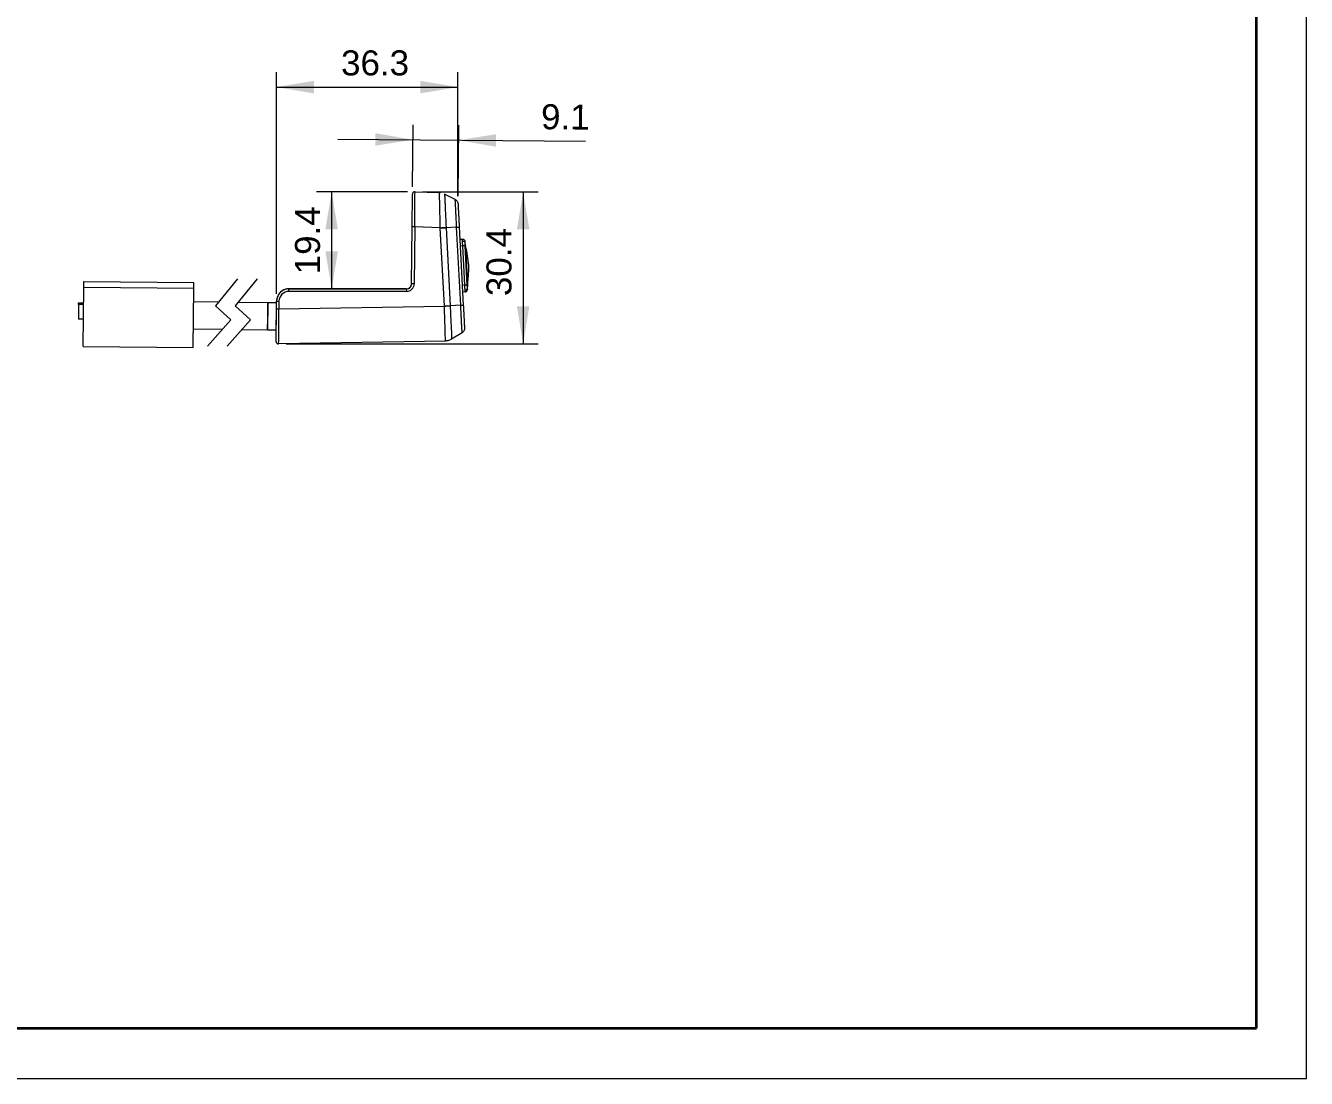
# Model space of a CAD drawing. Header units: millimetres. Extents: x -297 to 297, y -210 to 210.
# Drawn here: x 41 to 297, y -210 to 0.3 of the extents above; entities that cross this region are included whole.
import ezdxf

# ---------------------------------------------------------------- set-up
doc = ezdxf.new("R2010")
doc.units = ezdxf.units.MM
doc.layers.get('0').update_dxf_attribs({"lineweight": 20})
doc.layers.add('粗实线层', color=7, linetype='Continuous', lineweight=35)
doc.layers.add('细实线层', color=7, linetype='Continuous', lineweight=18)
doc.styles.add('标准', font='')
doc.styles.get('标准').set_extended_font_data('arial')
doc.dimstyles.new('标准', dxfattribs={"dimscale": 1.5, "dimtxt": 3.333333, "dimasz": 5, "dimexe": 2, "dimexo": 1, "dimgap": 1.5, "dimtad": 1, "dimdec": 1, "dimdsep": 46, "dimtxsty": '标准', "dimcen": 2.5, "dimdle": 10, "dimclrd": 256, "dimclre": 256, "dimclrt": 7, "dimadec": 0, "dimazin": 0, "dimtfac": 0.714286, "dimtdec": 1, "dimtmove": 0, "dimatfit": 3, "dimfxl": 0, "dimtolj": 1, "dimarcsym": 0})

# ---------------------------------------------------------------- blocks, each defined once
blk = doc.blocks.new('*X12')
at = {"lineweight": 0}
for points in [[(102.15, -32.87), (103.4, -40.37), (100.9, -40.37)], [(102.15, -52.25), (103.4, -44.75), (100.9, -44.75)]]:
    blk.add_hatch(color=256, dxfattribs=at).paths.add_polyline_path(points, flags=0)
at = {"linetype": 'Continuous', "lineweight": 0}
for p, q in [((117.31, -32.87), (99.15, -32.87)), ((95.13, -52.25), (105.15, -52.25))]:
    blk.add_line(p, q, dxfattribs=at)
at = {"lineweight": 0}
blk.add_line((102.15, -32.87), (102.15, -52.25), dxfattribs=at)
at = {"color": 7, "linetype": 'Continuous', "lineweight": 0, "insert": (97.35, -42.56), "char_height": 5, "width": 24.9848, "attachment_point": 5, "rotation": 90, "style": '标准'}
blk.add_mtext('19.4', dxfattribs=at)
blk = doc.blocks.new('*X13')
at = {"lineweight": 0}
for points in [[(118.39, -22.47), (110.9, -21.16), (110.88, -23.66)], [(127.51, -22.55), (135.03, -21.37), (135, -23.87)]]:
    blk.add_hatch(color=256, dxfattribs=at).paths.add_polyline_path(points, flags=0)
at = {"linetype": 'Continuous', "lineweight": 0}
for p, q in [((118.31, -31.87), (118.42, -19.47)), ((127.42, -33.74), (127.54, -19.55))]:
    blk.add_line(p, q, dxfattribs=at)
at = {"lineweight": 0}
blk.add_line((103.39, -22.34), (152.9, -22.77), dxfattribs=at)
at = {"color": 7, "linetype": 'Continuous', "lineweight": 0, "insert": (148.87, -17.94), "char_height": 5, "width": 16.2652, "attachment_point": 5, "rotation": 359.5, "style": '标准'}
blk.add_mtext('9.1', dxfattribs=at)
blk = doc.blocks.new('*X14')
at = {"lineweight": 0}
for points in [[(91.11, -11.95), (98.61, -10.7), (98.61, -13.2)], [(127.4, -11.95), (119.9, -10.7), (119.9, -13.2)]]:
    blk.add_hatch(color=256, dxfattribs=at).paths.add_polyline_path(points, flags=0)
at = {"linetype": 'Continuous', "lineweight": 0}
for p, q in [((91.11, -53.25), (91.11, -8.95)), ((127.4, -33.74), (127.4, -8.95))]:
    blk.add_line(p, q, dxfattribs=at)
at = {"lineweight": 0}
blk.add_line((91.11, -11.95), (127.4, -11.95), dxfattribs=at)
at = {"color": 7, "linetype": 'Continuous', "lineweight": 0, "insert": (110.83, -7.15), "char_height": 5, "width": 25.9604, "attachment_point": 5, "style": '标准'}
blk.add_mtext('36.3', dxfattribs=at)
blk = doc.blocks.new('*X15')
at = {"lineweight": 0}
for points in [[(140.43, -32.87), (141.68, -40.37), (139.18, -40.37)], [(140.43, -63.26), (141.68, -55.76), (139.18, -55.76)]]:
    blk.add_hatch(color=256, dxfattribs=at).paths.add_polyline_path(points, flags=0)
at = {"linetype": 'Continuous', "lineweight": 0}
for p, q in [((120.31, -32.87), (143.43, -32.87)), ((93.05, -63.26), (143.43, -63.26))]:
    blk.add_line(p, q, dxfattribs=at)
at = {"lineweight": 0}
blk.add_line((140.43, -32.87), (140.43, -63.26), dxfattribs=at)
at = {"color": 7, "linetype": 'Continuous', "lineweight": 0, "insert": (135.63, -46.91), "char_height": 5, "width": 25.9146, "attachment_point": 5, "rotation": 90, "style": '标准'}
blk.add_mtext('30.4', dxfattribs=at)
blk = doc.blocks.new('$CAXA_FRAME_13B17AC1$')
at = {"layer": '粗实线层'}
for p, q in [((287, -200), (287, 200)), ((-287, -200), (287, -200))]:
    blk.add_line(p, q, dxfattribs=at)
at = {"layer": '细实线层'}
for p, q in [((297, -210), (297, 210)), ((-297, -210), (297, -210))]:
    blk.add_line(p, q, dxfattribs=at)

msp = doc.modelspace()

# ---------------------------------------------------------------- linework, layer by layer
at = {"color": 7, "linetype": 'Continuous', "lineweight": 15}
for p, q in [((118.81, -32.87), (123.67, -33.04)), ((123.67, -33.04), (123.84, -33.06)), ((118.24, -39.86), (118.3, -33.37)), ((126.86, -34.4), (124.72, -33.31)), ((118.14, -51.28), (118.24, -39.86)), ((118.75, -39.87), (118.24, -39.86)), ((118.75, -39.87), (118.65, -51.28)), ((123.86, -40.05), (118.75, -39.87)), ((124.68, -55.69), (123.86, -40.07)), ((127.14, -39.93), (125.02, -40.04)), ((125.02, -40.04), (125.84, -55.63)), ((127.96, -55.53), (127.14, -39.93)), ((127.65, -39.9), (128.47, -55.51)), ((127.78, -42.36), (128.28, -42.34)), ((128.76, -51.54), (128.35, -43.69)), ((129.26, -51.51), (128.85, -43.66)), ((52.58, -51.92), (52.59, -50.77)), ((52.59, -50.77), (74.59, -50.96)), ((74.58, -52.11), (74.59, -50.96)), ((52.47, -63.79), (52.58, -51.92)), ((52.58, -51.92), (74.58, -52.11)), ((74.47, -63.99), (74.58, -52.11)), ((93.61, -52.27), (117.14, -52.27)), ((117.15, -52.77), (93.62, -52.77)), ((117.14, -52.25), (93.63, -52.25)), ((118.13, -51.4), (118.13, -51.38)), ((118.65, -51.28), (118.14, -51.28)), ((128.83, -52.88), (128.33, -52.92)), ((129.3, -52.36), (129.27, -52.55)), ((51.55, -55.36), (51.52, -58.33)), ((51.55, -55.36), (51.55, -55.07)), ((51.55, -55.07), (52.55, -55.08)), ((52.55, -55.37), (51.55, -55.36)), ((79.55, -54.89), (74.55, -54.85)), ((89.4, -55.04), (83.42, -54.98)), ((89.4, -55.04), (89.35, -60.44)), ((89.37, -58.12), (89.4, -55.04)), ((91.11, -55.05), (89.4, -55.04)), ((91.04, -62.76), (91.1, -56.26)), ((91.07, -60.65), (91.11, -56.15)), ((91.1, -56.26), (91.11, -54.75)), ((91.1, -56.26), (91.61, -56.26)), ((91.11, -54.75), (91.62, -54.75)), ((91.62, -54.75), (91.61, -56.26)), ((91.61, -56.26), (124.68, -55.69)), ((127.96, -55.53), (125.84, -55.65)), ((52.52, -58.34), (51.52, -58.33)), ((89.35, -60.44), (89.37, -58.12)), ((74.51, -60.25), (80.35, -60.3)), ((84.21, -60.39), (89.35, -60.44)), ((89.35, -60.44), (91.06, -60.45)), ((128.23, -61.04), (126.14, -62.31)), ((52.47, -63.79), (74.47, -63.99)), ((124.88, -62.68), (91.55, -63.26))]:
    msp.add_line(p, q, dxfattribs=at)
at = {"color": 8, "linetype": 'Continuous', "lineweight": 15}
for p, q in [((128.35, -43.69), (127.85, -43.71)), ((128.76, -51.54), (128.26, -51.57))]:
    msp.add_line(p, q, dxfattribs=at)
for p, q in [((83.3, -50.23), (78.93, -55.66)), ((87.24, -50.23), (82.87, -55.66)), ((78.93, -55.66), (81.98, -58.48)), ((82.87, -55.66), (85.92, -58.48)), ((81.98, -58.48), (77.31, -63.71)), ((85.92, -58.48), (81.25, -63.71))]:
    msp.add_line(p, q)
at = {"color": 7, "linetype": 'Continuous', "lineweight": 15}
for points in [[(123.86, -40.05), (124.02, -40.04), (124.17, -40.03), (124.31, -40.03), (124.46, -40.02), (124.61, -40.02), (124.75, -40.01), (124.89, -40.01), (125.02, -40)], [(124.68, -55.69), (124.83, -55.68), (124.98, -55.67), (125.13, -55.66), (125.28, -55.65), (125.42, -55.65), (125.57, -55.64), (125.7, -55.63), (125.84, -55.63)]]:
    msp.add_lwpolyline(points, dxfattribs=at)
for centre, radius, start, end in [((118.8, -33.37), 0.5, 88, 179.5), ((130.83, -43.24), 2, 183, 196.4568), ((113.32, -48.41), 16.25, 349.5595, 16.4432), ((93.61, -54.77), 2.5, 90, 179.5), ((93.63, -54.75), 2.5, 155.1654, 179.5), ((93.63, -54.75), 2.5, 90, 155.1654), ((93.62, -54.77), 2, 90, 179.5), ((88.83, -52.64), 4.79, 358.5062, 4.4914), ((117.14, -51.27), 1, 270, 359.5), ((117.14, -51.25), 1, 270, 352.4416), ((112.37, -52.64), 4.79, 358.505, 4.4935), ((117.15, -51.27), 1.5, 270, 359.5), ((117.14, -51.25), 1, 352.4416, 359.5), ((131.27, -51.72), 2, 169.5466, 183), ((91.54, -62.76), 0.5, 179.5, 271)]:
    msp.add_arc(centre, radius, start, end, dxfattribs=at)
for centre, major_axis, ratio, start_param, end_param in [((118.74, -39.87), (0.07, 7), 0.001868, 4.713029, 6.283185), ((91.6, -56.26), (0.05, 7), 0.001868, 3.141638, 4.711749), ((133.06, -55.54), (8.38, -0.27), 0.834564, 3.201876, 3.206648)]:
    msp.add_ellipse(centre, major_axis=major_axis, ratio=ratio, start_param=start_param, end_param=end_param, dxfattribs=at)
for points, knots in [([(123.86, -40.05), (123.86, -39.74), (123.85, -39.12), (123.82, -38.15), (123.8, -37.13), (123.78, -36.07), (123.76, -35.1), (123.73, -34.26), (123.7, -33.64), (123.69, -33.24), (123.68, -33.06), (123.67, -33.04), (123.67, -33.04)], [0, 0, 0, 0, 306.325929, 618.039724, 995.962167, 1384.221443, 1829.027108, 2249.173568, 2683.698971, 3071.290786, 3470.101616, 3672.612962, 3672.612962, 3672.612962, 3672.612962]), ([(124.72, -33.31), (124.72, -33.31), (124.72, -33.31), (124.73, -33.33), (124.73, -33.5), (124.74, -33.88), (124.77, -34.47), (124.82, -35.27), (124.85, -36.2), (124.89, -37.21), (124.94, -38.17), (124.98, -39.11), (125.01, -39.71), (125.02, -40)], [0, 0, 0, 0, 0.020963, 208.01064, 602.808384, 997.581285, 1426.232688, 1854.921489, 2303.895195, 2685.547014, 3067.206905, 3381.142003, 3695.076953, 3695.076953, 3695.076953, 3695.076953]), ([(127.14, -39.93), (127.14, -39.93), (127.12, -39.62), (127.09, -39), (127.05, -38.11), (127, -37.26), (126.97, -36.48), (126.93, -35.79), (126.9, -35.23), (126.88, -34.8), (126.86, -34.48), (126.86, -34.4), (126.86, -34.4), (126.86, -34.4)], [0, 0, 0, 0, 0.023609, 358.080733, 726.848463, 1082.695549, 1448.308965, 1814.20569, 2191.580381, 2543.156158, 2904.243111, 3395.104861, 3395.128242, 3395.128242, 3395.128242, 3395.128242]), ([(126.86, -34.4), (126.93, -34.45), (127.08, -34.54), (127.25, -34.74), (127.37, -34.98), (127.39, -35.15), (127.4, -35.24)], [0, 0, 0, 0, 407.691141, 815.384189, 1223.075604, 1630.768236, 1630.768236, 1630.768236, 1630.768236]), ([(127.4, -35.24), (127.41, -35.26), (127.41, -35.3), (127.42, -35.58), (127.44, -35.93), (127.47, -36.41), (127.5, -36.99), (127.53, -37.65), (127.57, -38.36), (127.61, -39.12), (127.63, -39.64), (127.65, -39.9)], [0, 0, 0, 0, 490.530365, 849.546632, 1208.591441, 1581.271861, 1953.884708, 2317.426976, 2681.016764, 3046.595833, 3412.056916, 3412.056916, 3412.056916, 3412.056916]), ([(123.86, -40.07), (124.07, -40.06), (124.47, -40.05), (124.84, -40.04), (125.02, -40.04)], [0, 0, 0, 0, 462.753856, 925.50293, 925.50293, 925.50293, 925.50293]), ([(125.02, -40), (125.02, -40.02), (125.02, -40.03), (125.02, -40.04), (125.02, -40.04)], [0, 0, 0, 0, 928.265714, 929.86648, 929.86648, 929.86648, 929.86648]), ([(127.14, -39.93), (127.21, -39.92), (127.36, -39.91), (127.52, -39.91), (127.63, -39.9), (127.64, -39.9), (127.65, -39.9)], [0, 0, 0, 0, 418.239136, 836.471306, 1254.710142, 1672.947564, 1672.947564, 1672.947564, 1672.947564]), ([(128.3, -42.73), (128.3, -42.68), (128.29, -42.56), (128.29, -42.44), (128.28, -42.35), (128.28, -42.34), (128.28, -42.34)], [0, 0, 0, 0, 425.470136, 850.939628, 1276.411719, 1701.881778, 1701.881778, 1701.881778, 1701.881778]), ([(128.28, -42.34), (128.35, -42.34), (128.48, -42.35), (128.65, -42.46), (128.77, -42.62), (128.79, -42.75), (128.8, -42.81)], [0, 0, 0, 0, 426.06465, 852.133766, 1278.198758, 1704.264168, 1704.264168, 1704.264168, 1704.264168]), ([(128.35, -43.69), (128.35, -43.6), (128.34, -43.42), (128.33, -43.17), (128.31, -42.93), (128.31, -42.8), (128.3, -42.73)], [0, 0, 0, 0, 426.821817, 853.642746, 1280.463471, 1707.285482, 1707.285482, 1707.285482, 1707.285482]), ([(128.3, -42.73), (128.38, -42.74), (128.52, -42.74), (128.69, -42.83), (128.79, -42.94), (128.81, -43.02), (128.82, -43.06)], [0, 0, 0, 0, 477.524858, 954.73294, 1331.200989, 1707.447941, 1707.447941, 1707.447941, 1707.447941]), ([(128.75, -42.62), (128.72, -42.57), (128.65, -42.46), (128.53, -42.4), (128.47, -42.37)], [0, 0, 0, 0, 480.961526, 961.927707, 961.927707, 961.927707, 961.927707]), ([(128.75, -42.62), (128.72, -42.57), (128.65, -42.46), (128.53, -42.4), (128.47, -42.37)], [0, 0, 0, 0, 480.961526, 961.927707, 961.927707, 961.927707, 961.927707]), ([(128.75, -42.62), (128.72, -42.57), (128.65, -42.46), (128.53, -42.4), (128.47, -42.37)], [0, 0, 0, 0, 480.961526, 961.927707, 961.927707, 961.927707, 961.927707]), ([(128.75, -42.62), (128.72, -42.57), (128.65, -42.46), (128.53, -42.4), (128.47, -42.37)], [0, 0, 0, 0, 480.961526, 961.927707, 961.927707, 961.927707, 961.927707]), ([(128.82, -43.06), (128.81, -42.99), (128.8, -42.85), (128.8, -42.82), (128.8, -42.81)], [0, 0, 0, 0, 482.43827, 964.884967, 964.884967, 964.884967, 964.884967]), ([(128.85, -43.66), (128.84, -43.55), (128.83, -43.32), (128.82, -43.15), (128.82, -43.06)], [0, 0, 0, 0, 483.369494, 966.728968, 966.728968, 966.728968, 966.728968]), ([(128.85, -43.66), (128.84, -43.66), (128.82, -43.66), (128.71, -43.67), (128.55, -43.68), (128.42, -43.68), (128.35, -43.69)], [0, 0, 0, 0, 428.900521, 857.805003, 1286.703867, 1715.606757, 1715.606757, 1715.606757, 1715.606757]), ([(129.26, -51.51), (129.25, -51.51), (129.24, -51.51), (129.12, -51.52), (128.96, -51.53), (128.83, -51.53), (128.76, -51.54)], [0, 0, 0, 0, 445.239202, 890.476161, 1335.719055, 1780.959061, 1780.959061, 1780.959061, 1780.959061]), ([(128.81, -52.49), (128.81, -52.42), (128.81, -52.29), (128.79, -52.06), (128.78, -51.8), (128.77, -51.62), (128.76, -51.54)], [0, 0, 0, 0, 445.349707, 890.698308, 1336.047569, 1781.396976, 1781.396976, 1781.396976, 1781.396976]), ([(128.81, -52.49), (128.89, -52.48), (129.03, -52.46), (129.19, -52.35), (129.28, -52.23), (129.29, -52.15), (129.29, -52.11)], [0, 0, 0, 0, 499.760531, 999.188187, 1393.185388, 1786.949526, 1786.949526, 1786.949526, 1786.949526]), ([(128.83, -52.86), (128.88, -52.86), (128.98, -52.85), (129.11, -52.78), (129.21, -52.69), (129.25, -52.6), (129.27, -52.55)], [0, 0, 0, 0, 452.689293, 903.412279, 1349.210091, 1790.070954, 1790.070954, 1790.070954, 1790.070954]), ([(128.83, -52.88), (128.83, -52.88), (128.83, -52.88), (128.83, -52.86), (128.83, -52.86)], [0, 0, 0, 0, 1009.013273, 1009.057661, 1009.057661, 1009.057661, 1009.057661]), ([(129.29, -52.11), (129.28, -52.02), (129.28, -51.85), (129.26, -51.62), (129.26, -51.51)], [0, 0, 0, 0, 503.327467, 1006.663811, 1006.663811, 1006.663811, 1006.663811]), ([(129.3, -52.36), (129.3, -52.35), (129.3, -52.32), (129.29, -52.18), (129.29, -52.11)], [0, 0, 0, 0, 504.567437, 1009.12606, 1009.12606, 1009.12606, 1009.12606]), ([(124.68, -55.72), (124.89, -55.71), (125.29, -55.68), (125.66, -55.66), (125.84, -55.65)], [0, 0, 0, 0, 499.776421, 999.554166, 999.554166, 999.554166, 999.554166]), ([(124.88, -62.68), (124.88, -62.67), (124.89, -62.64), (124.88, -62.39), (124.88, -61.95), (124.87, -61.37), (124.85, -60.64), (124.82, -59.72), (124.78, -58.65), (124.75, -57.51), (124.72, -56.53), (124.69, -55.92), (124.68, -55.72)], [0, 0, 0, 0, 364.248835, 807.089258, 1262.774238, 1666.324745, 2079.513605, 2549.706334, 3035.369013, 3478.428796, 3934.361095, 4167.762364, 4167.762364, 4167.762364, 4167.762364]), ([(125.84, -55.65), (125.84, -55.65), (125.85, -55.85), (125.88, -56.42), (125.92, -57.36), (125.96, -58.44), (126.01, -59.47), (126.06, -60.34), (126.09, -61.05), (126.11, -61.61), (126.13, -62.03), (126.14, -62.27), (126.14, -62.31), (126.14, -62.31), (126.14, -62.31)], [0, 0, 0, 0, 0.023573, 236.802221, 675.560939, 1127.027094, 1592.638607, 2073.553624, 2473.861705, 2883.737132, 3321.390029, 3771.681933, 4141.569287, 4141.592814, 4141.592814, 4141.592814, 4141.592814]), ([(128.23, -61.04), (128.23, -61.04), (128.23, -61.04), (128.23, -60.99), (128.22, -60.75), (128.2, -60.38), (128.17, -59.87), (128.14, -59.22), (128.1, -58.47), (128.06, -57.64), (128.01, -56.67), (127.98, -55.95), (127.96, -55.53), (127.96, -55.53)], [0, 0, 0, 0, 0.026193, 400.635573, 813.327793, 1211.20347, 1619.976357, 2030.007278, 2452.823999, 2848.491992, 3254.849828, 3798.780702, 3798.806946, 3798.806946, 3798.806946, 3798.806946]), ([(127.96, -55.53), (128.03, -55.53), (128.18, -55.52), (128.34, -55.51), (128.45, -55.51), (128.46, -55.51), (128.47, -55.51)], [0, 0, 0, 0, 450.793123, 901.592285, 1352.39065, 1803.18649, 1803.18649, 1803.18649, 1803.18649]), ([(128.47, -55.51), (128.48, -55.85), (128.52, -56.46), (128.56, -57.28), (128.6, -57.97), (128.63, -58.6), (128.66, -59.14), (128.68, -59.57), (128.7, -59.89), (128.71, -60.09), (128.71, -60.12), (128.71, -60.13)], [0, 0, 0, 0, 536.492894, 935.252097, 1334.0432, 1745.998169, 2157.8705, 2558.584217, 2959.344436, 3362.035323, 3764.578184, 3764.578184, 3764.578184, 3764.578184]), ([(128.71, -60.13), (128.71, -60.22), (128.7, -60.4), (128.6, -60.65), (128.45, -60.88), (128.3, -60.98), (128.23, -61.04)], [0, 0, 0, 0, 461.670675, 923.342668, 1385.015608, 1846.684771, 1846.684771, 1846.684771, 1846.684771]), ([(126.14, -62.31), (125.94, -62.42), (125.55, -62.62), (125.1, -62.66), (124.88, -62.68)], [0, 0, 0, 0, 516.081192, 1032.161215, 1032.161215, 1032.161215, 1032.161215])]:
    msp.add_open_spline(points, degree=3, knots=knots, dxfattribs=at)
at = {"color": 8, "linetype": 'Continuous', "lineweight": 15}
for points, knots in [([(128.91, -43.81), (128.91, -43.82), (128.91, -43.85), (128.92, -44.08), (128.94, -44.43), (128.97, -44.9), (129, -45.47), (129.03, -46.13), (129.07, -46.84), (129.09, -47.34), (129.11, -47.58)], [0, 0, 0, 0, 403.148512, 806.29684, 1209.445524, 1612.593486, 2015.741523, 2418.889963, 2822.038346, 3225.186704, 3225.186704, 3225.186704, 3225.186704]), ([(129.11, -47.58), (129.12, -47.83), (129.15, -48.32), (129.18, -49.04), (129.22, -49.69), (129.25, -50.27), (129.27, -50.74), (129.29, -51.09), (129.3, -51.31), (129.3, -51.34), (129.3, -51.36)], [0, 0, 0, 0, 411.476241, 822.952784, 1234.429178, 1645.905216, 2057.381178, 2468.857877, 2880.334213, 3291.810724, 3291.810724, 3291.810724, 3291.810724]), ([(128.83, -52.86), (128.83, -52.84), (128.83, -52.79), (128.82, -52.67), (128.82, -52.55), (128.81, -52.49)], [0, 0, 0, 0, 456.604602, 913.225995, 1369.848474, 1369.848474, 1369.848474, 1369.848474])]:
    msp.add_open_spline(points, degree=3, knots=knots, dxfattribs=at)

# ---------------------------------------------------------------- block references
at = {"layer": '粗实线层'}
msp.add_blockref('$CAXA_FRAME_13B17AC1$', (0, 0), dxfattribs=at)

# ---------------------------------------------------------------- dimensions: what is measured, and where the dimension line sits
at = {"color": 7, "linetype": 'Continuous', "lineweight": 0}
dim = msp.add_linear_dim(base=(127.4, -11.95), p1=(91.11, -54.75), p2=(127.4, -35.24), dimstyle='标准', override={"dimsah": 1, "dimtzin": 0}, dxfattribs=at)
dim.commit()
dim.dimension.update_dxf_attribs({"geometry": '*X14', "text_midpoint": (110.83, -7.15), "dimtype": 160})
for base, p1, p2, angle, picture, middle in [((127.51, -22.55), (118.3, -33.37), (127.4, -35.24), 359.5, '*X13', (148.87, -17.94)), ((102.15, -52.25), (118.81, -32.87), (93.63, -52.25), 270, '*X12', (97.35, -42.56)), ((140.43, -63.26), (118.81, -32.87), (91.55, -63.26), 270, '*X15', (135.63, -46.91))]:
    dim = msp.add_linear_dim(base=base, p1=p1, p2=p2, angle=angle, dimstyle='标准', override={"dimsah": 1, "dimtzin": 0}, dxfattribs=at)
    dim.commit()
    dim.dimension.update_dxf_attribs({"geometry": picture, "text_midpoint": middle, "dimtype": 160})

doc.saveas('drawing.dxf')
